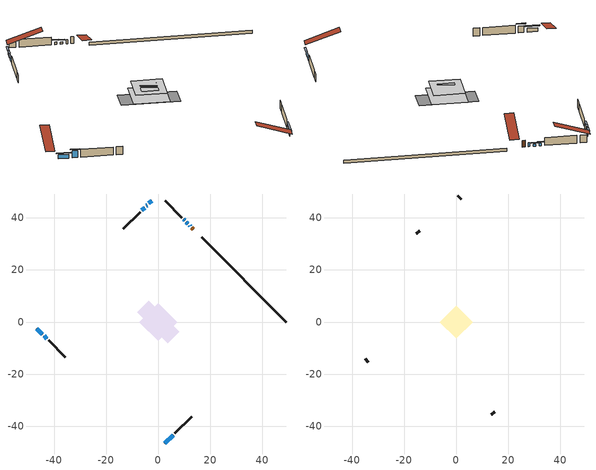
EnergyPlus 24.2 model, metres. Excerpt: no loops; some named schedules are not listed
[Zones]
conditioned space
 floor adiabatic (Floor3 construction): -7.22,0 0,7.22 7.22,0 0,-7.22 z1.02
 floor adiabatic (AdiabaticFloorConstruction): -7.22,0 0,7.22 7.22,0 0,-7.22 z1.02
 floor foundation (Slab1 construction): -8.13,3.73 -3.73,8.13 8.13,-3.73 3.73,-8.13 z0
 wall outside (AdiabaticWallConstruction 1): 13.45,35.66 12.94,36.17 z1.02:3.05
 wall outside (AdiabaticWallConstruction): 12.29,36.83 12.01,37.1 / -46.61,-2.5 -44.46,-4.66 / -5.22,43.9 -6.3,42.82 / 2.5,-46.61 5.74,-43.38 z1.02:2.24; -43.8,-5.31 -42.72,-6.39 z1.02:3.15; 11.35,37.76 10.79,38.32 z1.02:1.66; 10.14,38.97 9.69,39.42 z1.02:1.81; -2.5,46.61 -3.58,45.53 / -4.24,44.88 -4.56,44.55 z1.02:2.39
 wall outside (Wall1 construction): 6.39,-42.72 12.8,-36.31 / -42.06,-7.05 -35.66,-13.46 / -6.95,42.16 -13.36,35.76 / 9.03,40.08 2.63,46.49 z1.02:3.46
 wall foundation (FoundationWall1 construction): 49.11,0 16.61,32.5 z0:1.02
 window (WindowConstruction 8): 12.28,36.83 12.01,37.1 z1.02:2.24
 window (WindowConstruction 6): -46.61,-2.5 -44.46,-4.66 z1.02:2.24
 window (WindowConstruction 7): -43.8,-5.31 -42.72,-6.39 z1.02:3.15
 window (WindowConstruction): 11.35,37.76 10.8,38.32 z1.02:1.65
 window (WindowConstruction 1): 10.14,38.97 9.69,39.42 z1.02:1.81
 window (WindowConstruction 2): -2.5,46.61 -3.58,45.53 z1.02:2.39
 window (WindowConstruction 3): -4.24,44.88 -4.56,44.55 z1.02:2.39
 window (WindowConstruction 4): -5.22,43.9 -6.29,42.82 z1.02:2.24
 window (WindowConstruction 5): 2.5,-46.61 5.74,-43.38 z1.02:2.24
 door (Door): 13.45,35.66 12.94,36.17 z1.02:3.05
 ceiling adiabatic (AdiabaticFloorConstruction): 0,-7.22 7.22,0 0,7.22 -7.22,0 z1.02
attic - vented
 floor to conditioned space (Floor1 construction Reversed): -6.32,0 0,6.32 6.32,0 0,-6.32 z3.46
 floor to conditioned space (Floor2 construction Reversed): -3.43,0 0,3.43 3.43,0 0,-3.43 z3.46
 wall outside (Wall2 construction): 13.46,-35.66 14.77,-34.34 / -35,-14.11 -33.69,-15.43 / -14.02,35.1 -15.33,33.78 / 1.97,47.14 0.66,48.46 z1.02:3.46
 roof outside (Roof1 construction): 1.85,-47.27,3.46 -5.16,-40.27,6.76 -7,-42.11,6.76 0,-49.11,3.46; -47.27,-1.85,3.46 -40.27,5.16,6.76 -42.11,7,6.76 -49.11,0,3.46; -1.85,47.27,3.46 5.16,40.27,6.76 7,42.11,6.76 0,49.11,3.46; 14.11,35,3.46 7.11,28,6.76 8.95,26.16,6.76 15.95,33.16,3.46
shading: -44.05,-5.07 -47.02,-2.09 -47.3,-2.37 -44.33,-5.35 z2.82; -42.31,-6.8 -44.21,-4.9 -44.49,-5.19 -42.59,-7.08 z3.73; 10.39,38.73 11.76,37.35 12.04,37.63 10.67,39.01 z2.23; 9.28,39.83 10.55,38.56 10.83,38.85 9.56,40.11 z2.39; -3.99,45.12 -2.09,47.02 -2.37,47.3 -4.27,45.41 z2.97; -4.97,44.14 -3.83,45.29 -4.11,45.57 -5.25,44.43 z2.97; -6.7,42.41 -4.81,44.31 -5.09,44.59 -6.99,42.69 z2.82; 6.14,-42.97 2.09,-47.02 2.37,-47.3 6.43,-43.25 z2.82
[Building]
Building 1: Terrain=Suburbs
[Site:Location]
Quebec Intl AP_QC: Latitude {deg}=46.8; Longitude {deg}=-71.38; Time Zone {hr}=-5; Elevation {m}=74; Keep Site Location Information=Yes
[Site:GroundTemperature:Shallow]
0.0108218, -2.24938, -2.43038, -1.3578, 2.94801, 7.23376, 10.9493, 13.303, 13.5029, 11.5886, 7.96783, 3.81355
[Site:WaterMainsTemperature]
Calculation Method=Schedule; Temperature Schedule=mains temperature schedule
[Material] Roughness=Rough; Thermal Absorptance=0.9
Name | Thickness {m} | Conductivity {W/m-K} | Density {kg/m3} | Specific Heat {J/kg-K} | Solar Absorptance | Visible Absorptance
asphalt or fiberglass shingles | 0.00635 | 0.162714 | 1121.4 | 1465.45 | 0.4 | 0.4
ceiling loosefill ins | 0.169333 | 0.0480833 | 16.02 | 1046.75 | 0.7 | 0.7
ceiling stud and cavity | 0.1397 | 0.222856 | 65.682 | 1177.47 | 0.7 | 0.7
ceiling stud and cavity 1 | 0.1397 | 0.121683 | 65.682 | 1177.47 | 0.7 | 0.7
concrete 4.0 in. | 0.1016 | 1.803125 | 2242.8 | 837.4 | 0.7 | 0.7
concrete 8.0 in. | 0.2032 | 1.803125 | 2242.8 | 837.4 | 0.7 | 0.7
door material | 0.04445 | 0.0451087 | 512.64 | 1214.23 | 0.7 | 0.7
exterior vertical ins | 0.0378777 | 0.029427 | 32.04 | 1214.23 | 0.7 | 0.7
floor covering | 0.0127 | 9.015625 | 54.468 | 1339.84 | 0.6 | 0.6
floor covering 1 | 0.0127 | 0.0433444 | 54.468 | 1339.84 | 0.6 | 0.6
floor rigid ins; wall rigid ins | 0.512978 | 0.029427 | 32.04 | 1214.23 | 0.7 | 0.7
floor stud and cavity | 0.0889 | 0.340671 | 50.32683 | 1063.81 | 0.7 | 0.7
floor stud and cavity 1 | 0.1397 | 1.75129 | 37.0049 | 1207.88 | 0.7 | 0.7
furniture material conditioned space 1 | 0.1524 | 0.115458 | 640.8 | 1214.23 | 0.6 | 0.6
gypsum board | 0.0127 | 0.160291 | 801 | 837.4 | 0.6 | 0.6
gypsum board 1 | 0.0127 | 0.160291 | 801 | 837.4 | 0.7 | 0.7
osb sheathing 0.5 in. | 0.0127 | 0.115458 | 512.64 | 1214.23 | 0.7 | 0.7
osb sheathing 0.75 in. | 0.01905 | 0.115458 | 512.64 | 1214.23 | 0.7 | 0.7
slab rigid ins | 0.0515041 | 0.029427 | 32.04 | 1214.23 | 0.7 | 0.7
wall stud and cavity | 0.1397 | 0.0888448 | 139.0536 | 1170.24 | 0.7 | 0.7
wall stud and cavity 1 | 0.0889 | 6.1454 | 50.32683 | 1063.81 | 0.6 | 0.6
wall stud and cavity 2 | 0.0889 | 0.380278 | 52.3479 | 1209.89 | 0.7 | 0.7
wall stud and cavity 3 | 0.0889 | 0.391764 | 83.0341 | 1211.67 | 0.7 | 0.7
wood siding | 0.0254 | 0.102417 | 544.68 | 1172.36 | 0.4 | 0.4
wood siding 1 | 0.00254 | 0.102417 | 544.68 | 1172.36 | 0.4 | 0.4
wood siding 2; wood siding 3 | 0.0254 | 0.102417 | 544.68 | 1172.36 | 0.7 | 0.7
[WindowMaterial:SimpleGlazingSystem]
Name | U-Factor {W/m2-K} | Solar Heat Gain Coefficient
WindowMaterial | 2.98209 | 0.6
WindowMaterial 1 | 2.90486 | 0.68
WindowMaterial 2 | 2.99742 | 0.59
WindowMaterial 3 | 2.91111 | 0.68
WindowMaterial 4 | 2.98152 | 0.58
WindowMaterial 5 | 2.992306 | 0.59
[Construction]
AdiabaticFloorConstruction: floor stud and cavity 1, floor rigid ins, osb sheathing 0.75 in., floor covering 1
AdiabaticWallConstruction: wood siding 2, wall rigid ins, wall stud and cavity 2, gypsum board
AdiabaticWallConstruction 1: wood siding 3, wall rigid ins, wall stud and cavity 2, gypsum board
Door: door material
Floor1 construction Reversed: gypsum board, ceiling stud and cavity, ceiling loosefill ins
Floor2 construction Reversed: gypsum board, ceiling stud and cavity 1, ceiling loosefill ins
Floor3 construction: floor stud and cavity, floor covering
FoundationWall1 construction: concrete 8.0 in., gypsum board 1
furniture construction conditioned space 1: furniture material conditioned space 1
PartitionWallConstruction: gypsum board, wall stud and cavity 3, gypsum board
Roof1 construction: asphalt or fiberglass shingles
Slab1 construction: slab rigid ins, concrete 4.0 in.
Wall1 construction: wood siding, osb sheathing 0.5 in., wall stud and cavity, gypsum board
Wall2 construction: wood siding 1, wall stud and cavity 1
WindowConstruction; WindowConstruction 1: WindowMaterial
WindowConstruction 2: WindowMaterial 1
WindowConstruction 3: WindowMaterial 2
WindowConstruction 4; WindowConstruction 5; WindowConstruction 6: WindowMaterial 3
WindowConstruction 7: WindowMaterial 4
WindowConstruction 8: WindowMaterial 5
[Zone] Multiplier=1; Part of Total Floor Area=Yes
Name | Volume {m3}
attic - vented | 55.3831
conditioned space | 246.3
[Space]
Name | Zone | Volume {m3}
attic - vented 1 | attic - vented | 55.3831
conditioned space 1 | conditioned space | 246.3
[ZoneInfiltration:EffectiveLeakageArea]
infil attic - vented 1: Zone or Space=attic - vented 1; Schedule=Always On Discrete; Effective Air Leakage Area {cm2}=3816.37; Stack Coefficient=0.000399092; Wind Coefficient=1.34976e-05
[ZoneMixing]
whole house fan mix: Zone or Space=attic - vented; Schedule=Always On Continuous; Design Flow Rate Calculation Method=Flow/Zone; Design Flow Rate {m3/s}=0; Source Zone or Space=conditioned space
[SurfaceProperty:ExposedFoundationPerimeter]
Slab1: Exposed Perimeter Calculation Method=TotalExposedPerimeter; Total Exposed Perimeter {m}=45.965
[InternalMass] Zone or ZoneList=conditioned space; Space or SpaceList=conditioned space 1
Name | Construction | Surface Area {m2}
furniture mass conditioned space 1 | furniture construction conditioned space 1 | 125.144
partition wall mass | PartitionWallConstruction | 208.58
[Lights]
interior lighting: Zone or ZoneList or Space or SpaceList=conditioned space 1; Schedule=interior lighting schedule; Design Level Calculation Method=LightingLevel; Lighting Level {W}=343.2; Return Air Fraction=0; Fraction Radiant=0.6; Fraction Visible=0.2; Fraction Replaceable=1
[People]
occupants: Zone or ZoneList or Space or SpaceList=conditioned space 1; Number of People Schedule=occupants schedule; Number of People Calculation Method=People; Number of People=3; Fraction Radiant=0.314171; Sensible Heat Fraction=0.56303; Activity Level Schedule=occupants activity schedule; Carbon Dioxide Generation Rate {m3/s-W}=0; Enable ASHRAE 55 Comfort Warnings=No; Mean Radiant Temperature Calculation Type=EnclosureAveraged
[ElectricEquipment] Zone or ZoneList or Space or SpaceList=conditioned space 1; Design Level Calculation Method=EquipmentLevel
Name | Schedule | Design Level {W} | Fraction Latent | Fraction Radiant | Fraction Lost
clothes dryer | clothes dryer schedule | 140.772 | 0.015 | 0.081 | 0.85
clothes washer | clothes washer schedule | 32.1985 | 0.03 | 0.162 | 0.7
cooking range | cooking range schedule | 215.147 | 0.08 | 0.432 | 0.2
dishwasher | dishwasher schedule | 66.8632 | 0.3 | 0.18 | 0.4
fridge | fridge schedule | 72.9452 | 0 | 0.6 | 0
mech vent house fan | mech vent house fan schedule | 14.1667 | 0 | 0 | 1
mech vent house fan cfis | mech vent house fan cfis schedule | 0 | 0 | 0 | 0
misc plug loads | misc plug loads schedule | 494.7 | 0.045 | 0.513 | 0.1
whole house fan | Always On Discrete | 0 | 0 | 0 | 1
[OtherEquipment] Zone or ZoneList or Space or SpaceList=conditioned space 1; Design Level Calculation Method=EquipmentLevel
Name | Fuel Type | Schedule | Design Level {W} | Fraction Latent | Fraction Radiant | Fraction Lost
clothes dryer 1 | Electricity | clothes dryer schedule | 0 | 0.015 | 0.081 | 0.85
cooking range 1 | Electricity | cooking range schedule | 0 | 0.08 | 0.432 | 0.2
general water use latent | None | general water use schedule | 62.594 | 1 | 0 | 0
general water use sensible | None | general water use schedule | -61.6891 | 0 | 0.6 | 0
mech vent house fan latent load | None | Always On Discrete | 0 | 1 | 0 | 0
mech vent house fan sensible load | None | Always On Discrete | 0 | 0 | 0 | 0
water heater energy adjustment1 | Electricity | Always On Discrete | 0.01 | 0 | 0 | 1
[ZoneInfiltration:DesignFlowRate] Zone or ZoneList or Space or SpaceList=conditioned space 1; Schedule=Always On Discrete; Design Flow Rate Calculation Method=Flow/Zone; Design Flow Rate {m3/s}=0
infil flow; natural vent flow; whole house fan flow
[ZoneControl:Thermostat]
conditioned space Thermostat: Zone or ZoneList=conditioned space; Control Type Schedule=conditioned space Thermostat Schedule; Control 1=conditioned space temperature setpoint; Temperature Difference Between Cutout And Setpoint {deltaC}=0
[ZoneHVAC:Baseboard:Convective:Electric]
electric baseboard: Availability Schedule=Always On Discrete; Heating Design Capacity {W}=14047.8; Efficiency=1
[AirLoopHVAC:UnitarySystem]
unit heater unitary system: Control Type=Load; Controlling Zone or Thermostat Location=conditioned space; Dehumidification Control Type=None; Availability Schedule=Always On Discrete; Supply Fan=unit heater supply fan; Fan Placement=BlowThrough; Supply Air Fan Operating Mode Schedule=unit heater auto fan schedule; Heating Coil=unit heater htg coil; DX Heating Coil Sizing Ratio=1; Use DOAS DX Cooling Coil=No; Minimum Supply Air Temperature {C}=2; Latent Load Control=SensibleOnlyLoadControl; Cooling Supply Air Flow Rate Method=None; Heating Supply Air Flow Rate Method=SupplyAirFlowRate; Heating Supply Air Flow Rate {m3/s}=0.00141584; No Load Supply Air Flow Rate Method=SupplyAirFlowRate; No Load Supply Air Flow Rate {m3/s}=0; No Load Supply Air Flow Rate Control Set To Low Speed=Yes; Maximum Supply Air Temperature {C}=48.8889; Maximum Outdoor Dry-Bulb Temperature for Supplemental Heater Operation {C}=21; Ancillary On-Cycle Electric Power {W}=0; Ancillary Off-Cycle Electric Power {W}=0
[Fan:SystemModel]
unit heater supply fan: Availability Schedule=Always On Discrete; Design Maximum Air Flow Rate {m3/s}=0.00141584; Speed Control Method=Discrete; Electric Power Minimum Flow Rate Fraction=0.2; Design Pressure Rise {Pa}=500; Motor Efficiency=1; Motor In Air Stream Fraction=1; Design Electric Power Consumption {W}=Autosize; Design Power Sizing Method=PowerPerFlow; Electric Power Per Unit Flow Rate {W/(m3/s)}=1e-06; Electric Power Per Unit Flow Rate Per Unit Pressure {W/((m3/s)-Pa)}=1.66667; Fan Total Efficiency=0.7; Motor Loss Radiative Fraction=0; Number of Speeds=1; Speed Flow Fraction 1=1; Speed Electric Power Fraction 1=1
[Coil:Heating:Fuel]
unit heater htg coil: Availability Schedule=Always On Discrete; Fuel Type=Propane; Burner Efficiency=0.3; Nominal Capacity {W}=0.293071; On Cycle Parasitic Electric Load {W}=0; Off Cycle Parasitic Fuel Load {W}=0
[Zone equipment]
conditioned space: electric baseboard, unit heater unitary system
[Foundation:Kiva]
Foundation Kiva 1: Initial Indoor Air Temperature {C}=18; Wall Height Above Grade {m}=1.02001; Wall Depth Below Slab {m}=0.2032; Custom Block Material Name 1=exterior vertical ins; Custom Block Depth 1 {m}=1.02001; Custom Block X Position 1 {m}=0.2159; Custom Block Z Position 1 {m}=0
[Foundation:Kiva:Settings]
Soil Conductivity {W/m-K}=0.849921; Soil Density {kg/m3}=1842.3; Soil Specific Heat {J/kg-K}=418.7; Ground Solar Absorptivity=0.9; Ground Thermal Absorptivity=0.9; Ground Surface Roughness {m}=0.03; Far-Field Width {m}=40; Deep-Ground Boundary Condition=ZeroFlux; Deep-Ground Depth {m}=40; Minimum Cell Dimension {m}=0.2; Maximum Cell Growth Coefficient=3; Simulation Timestep=Timestep
[Exterior:Lights]
exterior lighting: Schedule=exterior lighting schedule; Design Level {W}=75.6
[EnergyManagementSystem:GlobalVariable]
infil_program_Qfan
infil_program_Qinf
natural_vent_program_Qnv
natural_vent_program_Qwhf
[EnergyManagementSystem:Sensor]
Name | Output:Variable or Output:Meter Index Key | Output:Variable or Output:Meter
airflow_gain | infil flow | Infiltration Sensible Heat Gain Energy
airflow_gain_1 | natural vent flow | Infiltration Sensible Heat Gain Energy
airflow_gain_2 | whole house fan flow | Infiltration Sensible Heat Gain Energy
airflow_loss | infil flow | Infiltration Sensible Heat Loss Energy
airflow_loss_1 | natural vent flow | Infiltration Sensible Heat Loss Energy
airflow_loss_2 | whole house fan flow | Infiltration Sensible Heat Loss Energy
clg_load_cond |  | Cooling:EnergyTransfer:Zone:CONDITIONED SPACE
clg_sp_s; clg_sp_s_1 | cooling setpoint | Schedule Value
clothes_dryer_exhaust_0_sch_s | clothes dryer exhaust 0 schedule | Schedule Value
conditioned_space_clg_unmet_s | conditioned space | Zone Cooling Setpoint Not Met Time
conditioned_space_htg_unmet_s | conditioned space | Zone Heating Setpoint Not Met Time
cool_season | cooling season schedule | Schedule Value
fridge_tin_s | conditioned space | Zone Mean Air Temperature
htg_load_cond |  | Heating:EnergyTransfer:Zone:CONDITIONED SPACE
htg_sp_s; htg_sp_s_1 | heating setpoint | Schedule Value
ig_ee_conv | clothes dryer | Electric Equipment Convective Heating Energy
ig_ee_conv_2 | cooking range | Electric Equipment Convective Heating Energy
ig_ee_conv_4 | fridge | Electric Equipment Convective Heating Energy
ig_ee_conv_5 | misc plug loads | Electric Equipment Convective Heating Energy
ig_ee_conv_6 | whole house fan | Electric Equipment Convective Heating Energy
ig_ee_rad | clothes dryer | Electric Equipment Radiant Heating Energy
ig_ee_rad_2 | cooking range | Electric Equipment Radiant Heating Energy
ig_ee_rad_4 | fridge | Electric Equipment Radiant Heating Energy
ig_ee_rad_5 | misc plug loads | Electric Equipment Radiant Heating Energy
ig_ee_rad_6 | whole house fan | Electric Equipment Radiant Heating Energy
ig_lgt_conv | interior lighting | Lights Convective Heating Energy
ig_lgt_rad | interior lighting | Lights Radiant Heating Energy
ig_lgt_vis | interior lighting | Lights Visible Radiation Heating Energy
ig_oe_conv | clothes dryer 1 | Other Equipment Convective Heating Energy
ig_oe_conv_1 | cooking range 1 | Other Equipment Convective Heating Energy
ig_oe_conv_2 | general water use latent | Other Equipment Convective Heating Energy
ig_oe_conv_3 | general water use sensible | Other Equipment Convective Heating Energy
ig_oe_conv_4 | water heater energy adjustment1 | Other Equipment Convective Heating Energy
ig_oe_rad | clothes dryer 1 | Other Equipment Radiant Heating Energy
ig_oe_rad_1 | cooking range 1 | Other Equipment Radiant Heating Energy
ig_oe_rad_2 | general water use latent | Other Equipment Radiant Heating Energy
ig_oe_rad_3 | general water use sensible | Other Equipment Radiant Heating Energy
ig_oe_rad_4 | water heater energy adjustment1 | Other Equipment Radiant Heating Energy
ig_ppl_conv | occupants | People Convective Heating Energy
ig_ppl_rad | occupants | People Radiant Heating Energy
im_conv | furniture mass conditioned space 1 | Surface Inside Face Convection Heat Gain Energy
im_conv_1 | partition wall mass | Surface Inside Face Convection Heat Gain Energy
im_ig | furniture mass conditioned space 1 | Surface Inside Face Internal Gains Radiation Heat Gain Energy
im_ig_1 | partition wall mass | Surface Inside Face Internal Gains Radiation Heat Gain Energy
im_lgt | furniture mass conditioned space 1 | Surface Inside Face Lights Radiation Heat Gain Energy
im_lgt_1 | partition wall mass | Surface Inside Face Lights Radiation Heat Gain Energy
im_sol | furniture mass conditioned space 1 | Surface Inside Face Solar Radiation Heat Gain Energy
im_sol_1 | partition wall mass | Surface Inside Face Solar Radiation Heat Gain Energy
im_surf | furniture mass conditioned space 1 | Surface Inside Face Net Surface Thermal Radiation Heat Gain Energy
im_surf_1 | partition wall mass | Surface Inside Face Net Surface Thermal Radiation Heat Gain Energy
mv_conv | mech vent house fan | Electric Equipment Convective Heating Energy
mv_conv_1 | mech vent house fan cfis | Electric Equipment Convective Heating Energy
mv_conv_2 | mech vent house fan latent load | Other Equipment Convective Heating Energy
mv_conv_3 | mech vent house fan sensible load | Other Equipment Convective Heating Energy
mv_rad | mech vent house fan | Electric Equipment Radiant Heating Energy
mv_rad_1 | mech vent house fan cfis | Electric Equipment Radiant Heating Energy
mv_rad_2 | mech vent house fan latent load | Other Equipment Radiant Heating Energy
mv_rad_3 | mech vent house fan sensible load | Other Equipment Radiant Heating Energy
natural_vent_s | natural vent schedule | Schedule Value
out_pb_s |  | Site Outdoor Air Barometric Pressure
out_wt_s |  | Site Outdoor Air Humidity Ratio
site_vw_s |  | Site Wind Speed
ss_back_out | Window1 | Surface Window Shortwave from Zone Back Out Window Heat Transfer Rate
ss_back_out_1 | Window10 | Surface Window Shortwave from Zone Back Out Window Heat Transfer Rate
ss_back_out_2 | Window12 | Surface Window Shortwave from Zone Back Out Window Heat Transfer Rate
ss_back_out_3 | Window2 | Surface Window Shortwave from Zone Back Out Window Heat Transfer Rate
ss_back_out_4 | Window3 | Surface Window Shortwave from Zone Back Out Window Heat Transfer Rate
ss_back_out_5 | Window4 | Surface Window Shortwave from Zone Back Out Window Heat Transfer Rate
ss_back_out_6 | Window5 | Surface Window Shortwave from Zone Back Out Window Heat Transfer Rate
ss_back_out_7 | Window6 | Surface Window Shortwave from Zone Back Out Window Heat Transfer Rate
ss_back_out_8 | Window7 | Surface Window Shortwave from Zone Back Out Window Heat Transfer Rate
ss_conv | Door1 | Surface Inside Face Convection Heat Gain Energy
ss_conv_1 | Window1 | Surface Inside Face Convection Heat Gain Energy
ss_conv_2 | Window10 | Surface Inside Face Convection Heat Gain Energy
ss_conv_3 | Window12 | Surface Inside Face Convection Heat Gain Energy
ss_conv_4 | Window2 | Surface Inside Face Convection Heat Gain Energy
ss_conv_5 | Window3 | Surface Inside Face Convection Heat Gain Energy
ss_conv_6 | Window4 | Surface Inside Face Convection Heat Gain Energy
ss_conv_7 | Window5 | Surface Inside Face Convection Heat Gain Energy
ss_conv_8 | Window6 | Surface Inside Face Convection Heat Gain Energy
ss_conv_9 | Window7 | Surface Inside Face Convection Heat Gain Energy
ss_ig | Door1 | Surface Inside Face Internal Gains Radiation Heat Gain Energy
ss_ig_1 | Window1 | Surface Inside Face Internal Gains Radiation Heat Gain Energy
ss_ig_2 | Window10 | Surface Inside Face Internal Gains Radiation Heat Gain Energy
ss_ig_3 | Window12 | Surface Inside Face Internal Gains Radiation Heat Gain Energy
ss_ig_4 | Window2 | Surface Inside Face Internal Gains Radiation Heat Gain Energy
ss_ig_5 | Window3 | Surface Inside Face Internal Gains Radiation Heat Gain Energy
ss_ig_6 | Window4 | Surface Inside Face Internal Gains Radiation Heat Gain Energy
ss_ig_7 | Window5 | Surface Inside Face Internal Gains Radiation Heat Gain Energy
ss_ig_8 | Window6 | Surface Inside Face Internal Gains Radiation Heat Gain Energy
ss_ig_9 | Window7 | Surface Inside Face Internal Gains Radiation Heat Gain Energy
ss_lgt | Door1 | Surface Inside Face Lights Radiation Heat Gain Energy
ss_sol | Door1 | Surface Inside Face Solar Radiation Heat Gain Energy
ss_surf | Door1 | Surface Inside Face Net Surface Thermal Radiation Heat Gain Energy
ss_surf_1 | Window1 | Surface Inside Face Net Surface Thermal Radiation Heat Gain Energy
ss_surf_2 | Window10 | Surface Inside Face Net Surface Thermal Radiation Heat Gain Energy
ss_surf_3 | Window12 | Surface Inside Face Net Surface Thermal Radiation Heat Gain Energy
ss_surf_4 | Window2 | Surface Inside Face Net Surface Thermal Radiation Heat Gain Energy
ss_surf_5 | Window3 | Surface Inside Face Net Surface Thermal Radiation Heat Gain Energy
ss_surf_6 | Window4 | Surface Inside Face Net Surface Thermal Radiation Heat Gain Energy
ss_surf_7 | Window5 | Surface Inside Face Net Surface Thermal Radiation Heat Gain Energy
ss_surf_8 | Window6 | Surface Inside Face Net Surface Thermal Radiation Heat Gain Energy
ss_surf_9 | Window7 | Surface Inside Face Net Surface Thermal Radiation Heat Gain Energy
ss_trans_in | Window1 | Surface Window Transmitted Solar Radiation Rate
ss_trans_in_1 | Window10 | Surface Window Transmitted Solar Radiation Rate
ss_trans_in_2 | Window12 | Surface Window Transmitted Solar Radiation Rate
ss_trans_in_3 | Window2 | Surface Window Transmitted Solar Radiation Rate
ss_trans_in_4 | Window3 | Surface Window Transmitted Solar Radiation Rate
ss_trans_in_5 | Window4 | Surface Window Transmitted Solar Radiation Rate
ss_trans_in_6 | Window5 | Surface Window Transmitted Solar Radiation Rate
ss_trans_in_7 | Window6 | Surface Window Transmitted Solar Radiation Rate
ss_trans_in_8 | Window7 | Surface Window Transmitted Solar Radiation Rate
ss_trans_out | Window1 | Surface Inside Face Initial Transmitted Diffuse Transmitted Out Window Solar Radiation Rate
ss_trans_out_1 | Window10 | Surface Inside Face Initial Transmitted Diffuse Transmitted Out Window Solar Radiation Rate
ss_trans_out_2 | Window12 | Surface Inside Face Initial Transmitted Diffuse Transmitted Out Window Solar Radiation Rate
ss_trans_out_3 | Window2 | Surface Inside Face Initial Transmitted Diffuse Transmitted Out Window Solar Radiation Rate
ss_trans_out_4 | Window3 | Surface Inside Face Initial Transmitted Diffuse Transmitted Out Window Solar Radiation Rate
ss_trans_out_5 | Window4 | Surface Inside Face Initial Transmitted Diffuse Transmitted Out Window Solar Radiation Rate
ss_trans_out_6 | Window5 | Surface Inside Face Initial Transmitted Diffuse Transmitted Out Window Solar Radiation Rate
ss_trans_out_7 | Window6 | Surface Inside Face Initial Transmitted Diffuse Transmitted Out Window Solar Radiation Rate
ss_trans_out_8 | Window7 | Surface Inside Face Initial Transmitted Diffuse Transmitted Out Window Solar Radiation Rate
s_conv | Floor1 | Surface Inside Face Convection Heat Gain Energy
s_conv_1 | Floor2 | Surface Inside Face Convection Heat Gain Energy
s_conv_10 | Wall1:45 | Surface Inside Face Convection Heat Gain Energy
s_conv_2 | Floor3 | Surface Inside Face Convection Heat Gain Energy
s_conv_3 | FoundationWall1 | Surface Inside Face Convection Heat Gain Energy
s_conv_4 | inferred conditioned ceiling | Surface Inside Face Convection Heat Gain Energy
s_conv_5 | inferred conditioned floor | Surface Inside Face Convection Heat Gain Energy
s_conv_6 | Slab1 | Surface Inside Face Convection Heat Gain Energy
s_conv_7 | Wall1:135 | Surface Inside Face Convection Heat Gain Energy
s_conv_8 | Wall1:225 | Surface Inside Face Convection Heat Gain Energy
s_conv_9 | Wall1:315 | Surface Inside Face Convection Heat Gain Energy
s_ig | Floor1 | Surface Inside Face Internal Gains Radiation Heat Gain Energy
s_ig_1 | Floor2 | Surface Inside Face Internal Gains Radiation Heat Gain Energy
s_ig_10 | Wall1:45 | Surface Inside Face Internal Gains Radiation Heat Gain Energy
s_ig_2 | Floor3 | Surface Inside Face Internal Gains Radiation Heat Gain Energy
s_ig_3 | FoundationWall1 | Surface Inside Face Internal Gains Radiation Heat Gain Energy
s_ig_4 | inferred conditioned ceiling | Surface Inside Face Internal Gains Radiation Heat Gain Energy
s_ig_5 | inferred conditioned floor | Surface Inside Face Internal Gains Radiation Heat Gain Energy
s_ig_6 | Slab1 | Surface Inside Face Internal Gains Radiation Heat Gain Energy
s_ig_7 | Wall1:135 | Surface Inside Face Internal Gains Radiation Heat Gain Energy
s_ig_8 | Wall1:225 | Surface Inside Face Internal Gains Radiation Heat Gain Energy
s_ig_9 | Wall1:315 | Surface Inside Face Internal Gains Radiation Heat Gain Energy
s_lgt | Floor1 | Surface Inside Face Lights Radiation Heat Gain Energy
s_lgt_1 | Floor2 | Surface Inside Face Lights Radiation Heat Gain Energy
s_lgt_10 | Wall1:45 | Surface Inside Face Lights Radiation Heat Gain Energy
s_lgt_2 | Floor3 | Surface Inside Face Lights Radiation Heat Gain Energy
s_lgt_3 | FoundationWall1 | Surface Inside Face Lights Radiation Heat Gain Energy
s_lgt_4 | inferred conditioned ceiling | Surface Inside Face Lights Radiation Heat Gain Energy
s_lgt_5 | inferred conditioned floor | Surface Inside Face Lights Radiation Heat Gain Energy
s_lgt_6 | Slab1 | Surface Inside Face Lights Radiation Heat Gain Energy
s_lgt_7 | Wall1:135 | Surface Inside Face Lights Radiation Heat Gain Energy
